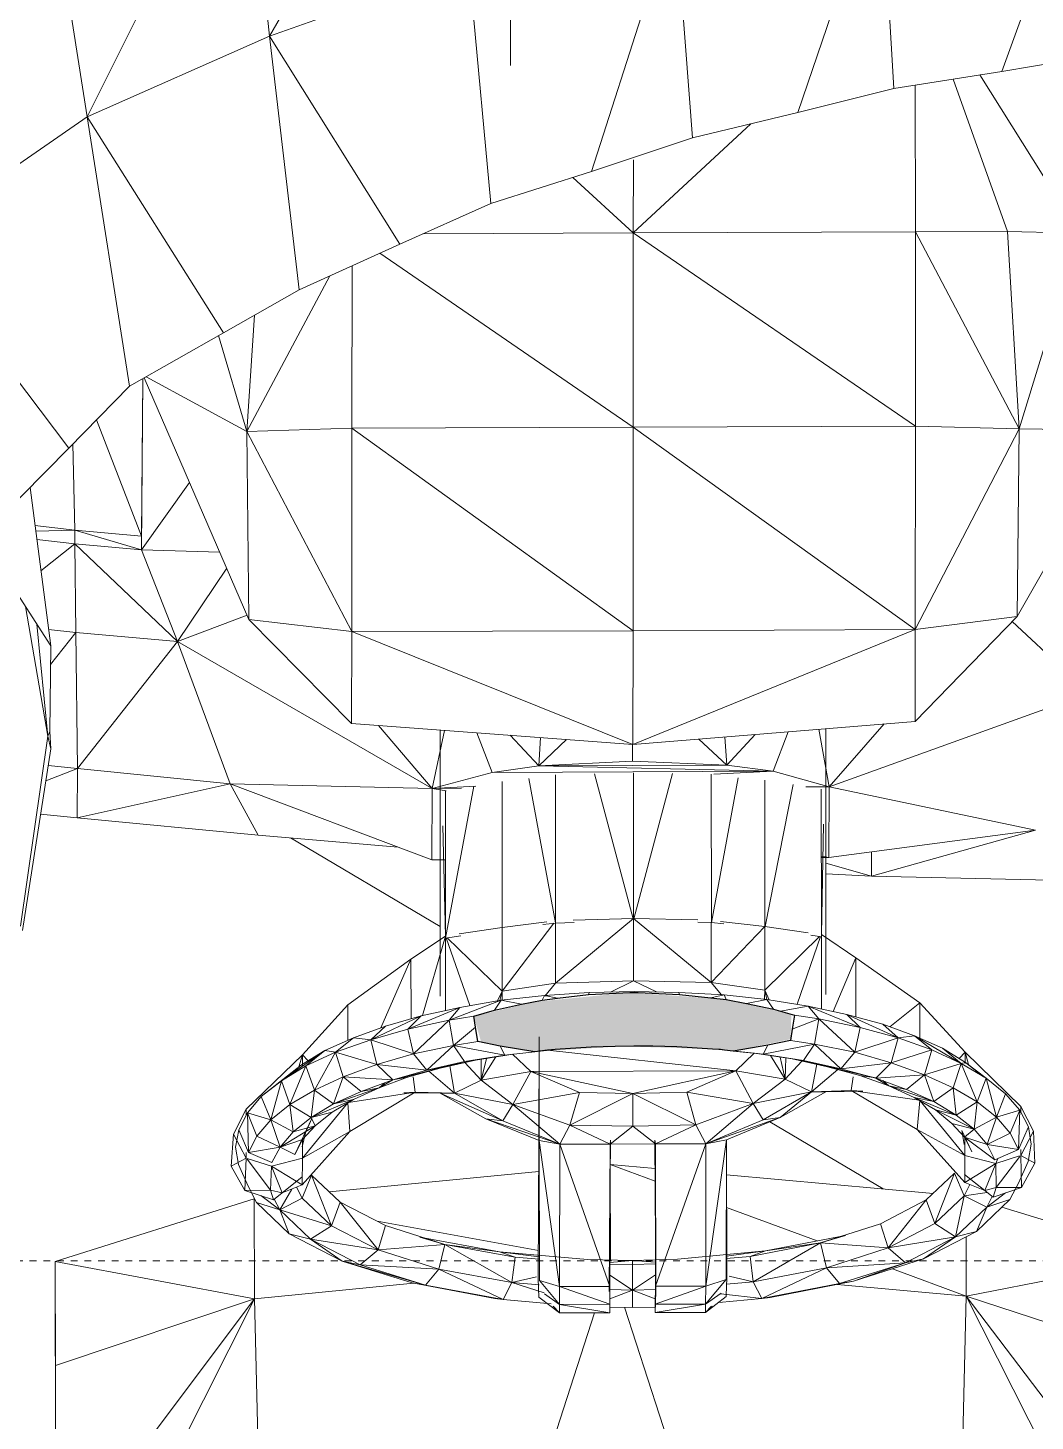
# Model space of a CAD drawing. Header units: inches. Extents: x -10205 to 13964, y -460 to 30702.
# Drawn here: x 101.49 to 119.88, y -350.73 to -325.3 of the extents above; entities that cross this region are included whole.
import ezdxf

# ---------------------------------------------------------------- set-up
doc = ezdxf.new("R2010")
doc.units = ezdxf.units.IN
doc.header["$MEASUREMENT"] = 0
doc.linetypes.add('Aligning Line 1_8_', pattern=[0.25, 0.125, -0.125])
for name, color, linetype, lineweight in [('0-1', 7, 'Continuous', 5), ('0-2', 8, 'Continuous', 9), ('A-GENM-7', 253, 'Continuous', 25), ('G-ANNO-SYMB', 111, 'Aligning Line 1_8_', 9), ('G-IMPT-2', 254, 'Continuous', 9), ('G-IMPT-3', 37, 'Continuous', 9), ('G-IMPT-5', 50, 'Continuous', 9), ('G-IMPT-6', 7, 'Continuous', 9)]:
    doc.layers.add(name, color=color, linetype=linetype, lineweight=lineweight)

# ---------------------------------------------------------------- blocks, each defined once
blk = doc.blocks.new('Land_Rover_Evoque_-_SUV_Car_Vehicle_Automobile_13067 - Land Rover EVOQUE_dwg-1230547-SITE PLAN - CAD FILE')
at = {"layer": 'G-IMPT-3'}
blk.add_hatch(color=256, dxfattribs=at).paths.add_polyline_path([(-0.44326, 0.82752), (-0.40259, 0.83003), (-0.35956, 0.82863), (-0.35016, 0.82802), (-0.32475, 0.83329), (-0.3244, 0.8449), (-0.3562, 0.8519), (-0.39923, 0.85491), (-0.44409, 0.85054), (-0.47157, 0.84384), (-0.46815, 0.83194), (-0.44514, 0.82782)], flags=0)
at = {"layer": 'A-GENM-7'}
for p, q in [((-0.43982, 0.85141), (-0.43277, 0.85228)), ((-0.43277, 0.85228), (-0.41842, 0.85395)), ((-0.41842, 0.85395), (-0.39923, 0.85491)), ((-0.39923, 0.85491), (-0.39732, 0.855)), ((-0.39732, 0.855), (-0.39541, 0.85492)), ((-0.39541, 0.85492), (-0.37621, 0.85408)), ((-0.37621, 0.85408), (-0.36167, 0.85254)), ((-0.36167, 0.85254), (-0.35467, 0.85173)), ((-0.47159, 0.84398), (-0.46195, 0.84675)), ((-0.46195, 0.84675), (-0.44939, 0.84946)), ((-0.44939, 0.84946), (-0.43982, 0.85141)), ((-0.35467, 0.85173), (-0.34524, 0.84983)), ((-0.34524, 0.84983), (-0.33271, 0.84723)), ((-0.33271, 0.84723), (-0.32943, 0.84629)), ((-0.32943, 0.84629), (-0.32298, 0.8445)), ((-0.47073, 0.8389), (-0.47159, 0.84398)), ((-0.32298, 0.8445), (-0.32396, 0.83789)), ((-0.46975, 0.83228), (-0.47073, 0.8389)), ((-0.32484, 0.83277), (-0.33534, 0.83051)), ((-0.32396, 0.83789), (-0.32484, 0.83277)), ((-0.45935, 0.8301), (-0.46975, 0.83228)), ((-0.44326, 0.82752), (-0.45935, 0.8301)), ((-0.43745, 0.82819), (-0.44326, 0.82752)), ((-0.43383, 0.82849), (-0.43745, 0.82819)), ((-0.4172, 0.82965), (-0.43383, 0.82849)), ((-0.40613, 0.82997), (-0.4172, 0.82965)), ((-0.39734, 0.83012), (-0.40613, 0.82997)), ((-0.38856, 0.83002), (-0.39734, 0.83012)), ((-0.37748, 0.82979), (-0.38856, 0.83002)), ((-0.3609, 0.82873), (-0.37748, 0.82979)), ((-0.35723, 0.82846), (-0.3609, 0.82873)), ((-0.35534, 0.82826), (-0.35723, 0.82846)), ((-0.35133, 0.82783), (-0.35534, 0.82826)), ((-0.33534, 0.83051), (-0.35133, 0.82783))]:
    blk.add_line(p, q, dxfattribs=at)
at = {"layer": 'G-IMPT-2'}
for p, q in [((-0.45455, 1.28446), (-0.45417, 1.78242)), ((-0.24937, 1.27813), (-0.22421, 1.20746)), ((-0.23706, 1.28007), (-0.19101, 1.20664)), ((-0.26703, 1.27534), (-0.26688, 1.20728)), ((-0.34321, 1.25738), (-0.39767, 1.2068)), ((-0.39761, 1.24071), (-0.39767, 1.2068)), ((-0.42564, 1.23249), (-0.39767, 1.2068)), ((-0.39767, 1.2068), (-0.26688, 1.20728)), ((-0.26688, 1.20728), (-0.26691, 1.11735)), ((-0.26688, 1.20728), (-0.22421, 1.20746)), ((-0.26688, 1.20728), (-0.21887, 1.11611)), ((-0.19101, 1.20664), (-0.22421, 1.20746)), ((-0.21887, 1.11611), (-0.22421, 1.20746)), ((-0.49503, 1.20645), (-0.39767, 1.2068)), ((-0.39767, 1.2068), (-0.3977, 1.11687)), ((-0.39767, 1.2068), (-0.26691, 1.11735)), ((-0.19101, 1.20664), (-0.21887, 1.11611)), ((-0.51508, 1.19746), (-0.3977, 1.11687)), ((-0.52805, 1.11639), (-0.52801, 1.19161)), ((-0.5767, 1.11477), (-0.53832, 1.18693)), ((-0.5767, 1.11477), (-0.57319, 1.16877)), ((-0.58986, 1.1593), (-0.5767, 1.11477)), ((-0.62557, 1.06632), (-0.62497, 1.13934)), ((-0.62555, 1.05997), (-0.62491, 1.13937)), ((-0.5758, 1.0278), (-0.62433, 1.1397)), ((-0.62343, 1.14022), (-0.5767, 1.11477)), ((-0.64647, 1.12021), (-0.62557, 1.06632)), ((-0.52805, 1.11639), (-0.3977, 1.11687)), ((-0.3977, 1.11687), (-0.39777, 1.02256)), ((-0.26691, 1.11735), (-0.3977, 1.11687)), ((-0.3977, 1.11687), (-0.26697, 1.02307)), ((-0.26691, 1.11735), (-0.26697, 1.02307)), ((-0.26691, 1.11735), (-0.21887, 1.11611)), ((-0.5767, 1.11477), (-0.52805, 1.11639)), ((-0.5758, 1.0278), (-0.5767, 1.11477)), ((-0.52809, 1.02211), (-0.5767, 1.11477)), ((-0.52809, 1.02211), (-0.52805, 1.11639)), ((-0.52805, 1.11639), (-0.39777, 1.02256)), ((-0.26697, 1.02307), (-0.21887, 1.11611)), ((-0.21981, 1.02912), (-0.21887, 1.11611)), ((-0.17061, 1.11535), (-0.21981, 1.02912)), ((-0.17061, 1.11535), (-0.21887, 1.11611)), ((-0.65737, 1.10907), (-0.65649, 1.06913)), ((-0.62555, 1.05997), (-0.60332, 1.09125)), ((-0.67726, 1.08891), (-0.66765, 1.01547)), ((-0.67495, 1.07126), (-0.65649, 1.06913)), ((-0.67495, 1.07126), (-0.65649, 1.06913)), ((-0.67461, 1.06868), (-0.65649, 1.06913)), ((-0.65649, 1.06913), (-0.62557, 1.06632)), ((-0.65649, 1.06913), (-0.65647, 1.06278)), ((-0.65649, 1.06913), (-0.62555, 1.05997)), ((-0.65649, 1.06913), (-0.62557, 1.06632)), ((-0.62555, 1.05997), (-0.62557, 1.06632)), ((-0.62555, 1.05997), (-0.62557, 1.06632)), ((-0.67411, 1.06482), (-0.65647, 1.06278)), ((-0.67221, 1.0503), (-0.65647, 1.06278)), ((-0.65647, 1.06278), (-0.62555, 1.05997)), ((-0.65647, 1.06278), (-0.60891, 1.01752)), ((-0.65647, 1.06278), (-0.65603, 1.02174)), ((-0.62555, 1.05997), (-0.60891, 1.01752)), ((-0.60891, 1.01752), (-0.62555, 1.05997)), ((-0.58927, 1.05886), (-0.62555, 1.05997)), ((-0.66765, 1.01547), (-0.68875, 1.04846)), ((-0.60891, 1.01752), (-0.58608, 1.05151)), ((-0.66894, 0.97365), (-0.67931, 1.03369)), ((-0.57666, 1.0298), (-0.60891, 1.01752)), ((-0.52819, 0.97958), (-0.5758, 1.0278)), ((-0.5758, 1.0278), (-0.52809, 1.02211)), ((-0.21981, 1.02912), (-0.26705, 0.98055)), ((-0.21981, 1.02912), (-0.26697, 1.02307)), ((-0.18643, 0.99365), (-0.22203, 1.02683)), ((-0.67414, 1.02562), (-0.66894, 0.97365)), ((-0.66866, 1.02317), (-0.65603, 1.02174)), ((-0.66776, 1.00682), (-0.65603, 1.02174)), ((-0.65521, 0.95874), (-0.65603, 1.02174)), ((-0.60891, 1.01752), (-0.65603, 1.02174)), ((-0.52819, 0.97958), (-0.52809, 1.02211)), ((-0.52809, 1.02211), (-0.39777, 1.02256)), ((-0.39786, 0.96981), (-0.52809, 1.02211)), ((-0.39786, 0.96981), (-0.26697, 1.02307)), ((-0.39786, 0.96981), (-0.39777, 1.02256)), ((-0.26697, 1.02307), (-0.39777, 1.02256)), ((-0.26705, 0.98055), (-0.26697, 1.02307)), ((-0.66813, 0.97588), (-0.66765, 1.01547)), ((-0.65521, 0.95874), (-0.60891, 1.01752)), ((-0.58454, 0.95168), (-0.60891, 1.01752)), ((-0.58454, 0.95168), (-0.60891, 1.01752)), ((-0.49087, 0.94951), (-0.60891, 1.01752)), ((-0.3068, 0.95021), (-0.18643, 0.99365)), ((-0.66894, 0.97365), (-0.66813, 0.97588)), ((-0.66813, 0.97588), (-0.66761, 0.96781)), ((-0.39786, 0.96981), (-0.52819, 0.97958)), ((-0.49087, 0.94951), (-0.51575, 0.97865)), ((-0.4852, 0.97636), (-0.49087, 0.94951)), ((-0.48713, 0.9765), (-0.4871, 0.8533)), ((-0.47014, 0.97523), (-0.46309, 0.95692)), ((-0.26705, 0.98055), (-0.39786, 0.96981)), ((-0.32585, 0.97572), (-0.33279, 0.95742)), ((-0.3068, 0.95021), (-0.31164, 0.97689)), ((-0.30845, 0.85396), (-0.30845, 0.97715)), ((-0.3068, 0.95021), (-0.28131, 0.97938)), ((-0.66894, 0.97365), (-0.68174, 0.88563)), ((-0.66894, 0.97365), (-0.66761, 0.96781)), ((-0.44149, 0.95995), (-0.45479, 0.97408)), ((-0.44149, 0.95995), (-0.4407, 0.97302)), ((-0.42866, 0.97212), (-0.44149, 0.95995)), ((-0.39803, 0.96982), (-0.39803, 0.96204)), ((-0.35437, 0.96027), (-0.36724, 0.97232)), ((-0.35437, 0.96027), (-0.35522, 0.97331)), ((-0.34117, 0.97446), (-0.35437, 0.96027)), ((-0.66761, 0.96781), (-0.68078, 0.88372)), ((-0.39803, 0.96204), (-0.44149, 0.95995)), ((-0.35437, 0.96027), (-0.39803, 0.96204)), ((-0.66993, 0.95303), (-0.65521, 0.95874)), ((-0.66881, 0.96013), (-0.65521, 0.95874)), ((-0.65539, 0.93583), (-0.65521, 0.95874)), ((-0.58454, 0.95168), (-0.65521, 0.95874)), ((-0.46309, 0.95692), (-0.49087, 0.94951)), ((-0.44149, 0.95995), (-0.46309, 0.95692)), ((-0.33279, 0.95742), (-0.46309, 0.95692)), ((-0.35437, 0.96027), (-0.44149, 0.95995)), ((-0.33279, 0.95742), (-0.44149, 0.95995)), ((-0.43365, 0.95579), (-0.43365, 0.88713)), ((-0.39778, 0.88905), (-0.41565, 0.95627)), ((-0.39757, 0.88923), (-0.39758, 0.95676)), ((-0.3795, 0.95641), (-0.39736, 0.88906)), ((-0.36148, 0.88742), (-0.3615, 0.95606)), ((-0.33279, 0.95742), (-0.36039, 0.95604)), ((-0.33279, 0.95742), (-0.35437, 0.96027)), ((-0.3068, 0.95021), (-0.33279, 0.95742)), ((-0.58454, 0.95168), (-0.65539, 0.93583)), ((-0.58454, 0.95168), (-0.57147, 0.92785)), ((-0.58454, 0.95168), (-0.49103, 0.91635)), ((-0.49087, 0.94951), (-0.58454, 0.95168)), ((-0.49087, 0.94951), (-0.49103, 0.91635)), ((-0.4707, 0.95052), (-0.49087, 0.94951)), ((-0.47735, 0.94956), (-0.49087, 0.94951)), ((-0.4844, 0.94838), (-0.49087, 0.94951)), ((-0.47156, 0.95055), (-0.48473, 0.88015)), ((-0.45846, 0.95275), (-0.45846, 0.88509)), ((-0.43365, 0.88716), (-0.44609, 0.95401)), ((-0.34908, 0.95438), (-0.36148, 0.88742)), ((-0.33672, 0.88555), (-0.33673, 0.95332)), ((-0.33653, 0.88553), (-0.32358, 0.95126)), ((-0.3068, 0.95021), (-0.3177, 0.95017)), ((-0.31049, 0.88077), (-0.3105, 0.94917)), ((-0.30695, 0.9175), (-0.3068, 0.95021)), ((-0.3068, 0.95021), (-0.21126, 0.93009)), ((-0.48473, 0.88015), (-0.48474, 0.94836)), ((-0.65539, 0.93583), (-0.67235, 0.93755)), ((-0.57147, 0.92785), (-0.65539, 0.93583)), ((-0.48475, 0.8811), (-0.48587, 0.9321)), ((-0.31047, 0.88175), (-0.30952, 0.93288)), ((-0.30695, 0.9175), (-0.21126, 0.93009)), ((-0.28727, 0.90884), (-0.21126, 0.93009)), ((-0.50662, 0.92224), (-0.57147, 0.92785)), ((-0.48711, 0.88546), (-0.55653, 0.92656)), ((-0.30695, 0.9175), (-0.31049, 0.91811)), ((-0.30695, 0.9175), (-0.31049, 0.91747)), ((-0.28727, 0.90884), (-0.28718, 0.9201)), ((-0.48473, 0.91639), (-0.49103, 0.91635)), ((-0.30845, 0.91491), (-0.28727, 0.90884)), ((-0.30845, 0.90984), (-0.28727, 0.90884)), ((-0.28727, 0.90884), (-0.19133, 0.90675)), ((-0.45845, 0.88509), (-0.43767, 0.88763)), ((-0.45845, 0.88509), (-0.45844, 0.85553)), ((-0.43448, 0.88703), (-0.45844, 0.85553)), ((-0.43365, 0.88713), (-0.43951, 0.88642)), ((-0.42503, 0.8874), (-0.43365, 0.88713)), ((-0.43365, 0.88713), (-0.43364, 0.85927)), ((-0.43364, 0.85927), (-0.39756, 0.88923)), ((-0.42546, 0.88837), (-0.39756, 0.88923)), ((-0.39756, 0.88923), (-0.36779, 0.88853)), ((-0.39756, 0.88923), (-0.39756, 0.86041)), ((-0.39756, 0.88923), (-0.3615, 0.85957)), ((-0.3615, 0.88742), (-0.36779, 0.88756)), ((-0.3615, 0.85957), (-0.3615, 0.88742)), ((-0.3615, 0.85957), (-0.33672, 0.88555)), ((-0.35567, 0.88675), (-0.36148, 0.88742)), ((-0.35716, 0.88789), (-0.33672, 0.88555)), ((-0.33672, 0.88555), (-0.33673, 0.85596)), ((-0.47754, 0.88124), (-0.48473, 0.88015)), ((-0.31049, 0.88077), (-0.31539, 0.88149)), ((-0.45844, 0.85553), (-0.43364, 0.85927)), ((-0.43364, 0.85927), (-0.43872, 0.85327)), ((-0.43364, 0.85927), (-0.39756, 0.86041)), ((-0.39756, 0.86041), (-0.40821, 0.85513)), ((-0.39756, 0.86041), (-0.3615, 0.85957)), ((-0.39756, 0.86041), (-0.38696, 0.8552)), ((-0.3615, 0.85957), (-0.33673, 0.85596)), ((-0.3615, 0.85957), (-0.35676, 0.85393)), ((-0.4388, 0.85357), (-0.45895, 0.85131)), ((-0.45844, 0.85553), (-0.45838, 0.85119)), ((-0.4388, 0.85357), (-0.43982, 0.85141)), ((-0.43277, 0.85228), (-0.43982, 0.85141)), ((-0.41818, 0.85486), (-0.4388, 0.85357)), ((-0.43277, 0.85228), (-0.4388, 0.85357)), ((-0.41842, 0.85395), (-0.43277, 0.85228)), ((-0.39923, 0.85491), (-0.41842, 0.85395)), ((-0.41842, 0.85395), (-0.41818, 0.85486)), ((-0.39732, 0.85542), (-0.41818, 0.85486)), ((-0.39732, 0.85542), (-0.39923, 0.85491)), ((-0.39923, 0.85491), (-0.39732, 0.855)), ((-0.39732, 0.85542), (-0.37647, 0.85499)), ((-0.39732, 0.85542), (-0.39732, 0.855)), ((-0.39732, 0.85542), (-0.39541, 0.85492)), ((-0.39732, 0.855), (-0.39541, 0.85492)), ((-0.37621, 0.85408), (-0.39541, 0.85492)), ((-0.37647, 0.85499), (-0.35561, 0.85387)), ((-0.37647, 0.85499), (-0.37621, 0.85408)), ((-0.37621, 0.85408), (-0.36167, 0.85254)), ((-0.36167, 0.85254), (-0.35561, 0.85387)), ((-0.36167, 0.85254), (-0.35467, 0.85173)), ((-0.35561, 0.85387), (-0.33575, 0.85175)), ((-0.35467, 0.85173), (-0.35561, 0.85387)), ((-0.33673, 0.85596), (-0.33683, 0.85186)), ((-0.50216, 0.83793), (-0.47809, 0.84805)), ((-0.49603, 0.84408), (-0.47809, 0.84805)), ((-0.45895, 0.85131), (-0.483, 0.84215)), ((-0.483, 0.84215), (-0.47809, 0.84805)), ((-0.45895, 0.85131), (-0.47809, 0.84805)), ((-0.46195, 0.84675), (-0.47159, 0.84398)), ((-0.45895, 0.85131), (-0.46195, 0.84675)), ((-0.44939, 0.84946), (-0.46195, 0.84675)), ((-0.44939, 0.84946), (-0.45895, 0.85131)), ((-0.43982, 0.85141), (-0.44939, 0.84946)), ((-0.34524, 0.84983), (-0.35467, 0.85173)), ((-0.34524, 0.84983), (-0.33575, 0.85175)), ((-0.34524, 0.84983), (-0.33271, 0.84723)), ((-0.33575, 0.85175), (-0.31662, 0.84864)), ((-0.33271, 0.84723), (-0.33575, 0.85175)), ((-0.32943, 0.84629), (-0.33271, 0.84723)), ((-0.32943, 0.84629), (-0.31662, 0.84864)), ((-0.32943, 0.84629), (-0.32298, 0.8445)), ((-0.31662, 0.84864), (-0.29873, 0.84481)), ((-0.31662, 0.84864), (-0.31169, 0.84275)), ((-0.31662, 0.84864), (-0.29257, 0.83869)), ((-0.52729, 0.83397), (-0.51251, 0.83939)), ((-0.51937, 0.833), (-0.49603, 0.84408)), ((-0.51937, 0.833), (-0.51251, 0.83939)), ((-0.51251, 0.83939), (-0.49603, 0.84408)), ((-0.50216, 0.83793), (-0.49603, 0.84408)), ((-0.483, 0.84215), (-0.50216, 0.83793)), ((-0.483, 0.84215), (-0.49946, 0.82647)), ((-0.483, 0.84215), (-0.47159, 0.84398)), ((-0.483, 0.84215), (-0.48104, 0.83043)), ((-0.47159, 0.84398), (-0.47073, 0.8389)), ((-0.32298, 0.8445), (-0.32396, 0.83789)), ((-0.31169, 0.84275), (-0.32396, 0.83789)), ((-0.32298, 0.8445), (-0.31169, 0.84275)), ((-0.31169, 0.84275), (-0.31365, 0.83104)), ((-0.31169, 0.84275), (-0.29257, 0.83869)), ((-0.31169, 0.84275), (-0.29503, 0.82722)), ((-0.29873, 0.84481), (-0.28205, 0.84026)), ((-0.29873, 0.84481), (-0.29257, 0.83869)), ((-0.29873, 0.84481), (-0.27491, 0.8339)), ((-0.28205, 0.84026), (-0.26736, 0.83493)), ((-0.28205, 0.84026), (-0.27491, 0.8339)), ((-0.54056, 0.82806), (-0.52729, 0.83397)), ((-0.5356, 0.82732), (-0.52729, 0.83397)), ((-0.51937, 0.833), (-0.5356, 0.82732)), ((-0.51937, 0.833), (-0.52729, 0.83397)), ((-0.50216, 0.83793), (-0.51937, 0.833)), ((-0.49946, 0.82647), (-0.51937, 0.833)), ((-0.51937, 0.833), (-0.51644, 0.82153)), ((-0.49946, 0.82647), (-0.50216, 0.83793)), ((-0.47073, 0.8389), (-0.48104, 0.83043)), ((-0.47073, 0.8389), (-0.46975, 0.83228)), ((-0.32484, 0.83277), (-0.33534, 0.83051)), ((-0.32484, 0.83277), (-0.32396, 0.83789)), ((-0.31365, 0.83104), (-0.32484, 0.83277)), ((-0.29257, 0.83869), (-0.29503, 0.82722)), ((-0.27491, 0.8339), (-0.29503, 0.82722)), ((-0.29257, 0.83869), (-0.27491, 0.8339)), ((-0.27491, 0.8339), (-0.27811, 0.82237)), ((-0.26736, 0.83493), (-0.27491, 0.8339)), ((-0.27491, 0.8339), (-0.25924, 0.82835)), ((-0.26736, 0.83493), (-0.2544, 0.82911)), ((-0.26736, 0.83493), (-0.25924, 0.82835)), ((-0.26736, 0.83493), (-0.24566, 0.82208)), ((-0.56072, 0.81406), (-0.54056, 0.82806)), ((-0.55139, 0.82143), (-0.54056, 0.82806)), ((-0.54938, 0.82093), (-0.54056, 0.82806)), ((-0.5356, 0.82732), (-0.54938, 0.82093)), ((-0.5356, 0.82732), (-0.54546, 0.8097)), ((-0.5356, 0.82732), (-0.54056, 0.82806)), ((-0.51644, 0.82153), (-0.5356, 0.82732)), ((-0.5356, 0.82732), (-0.53216, 0.81587)), ((-0.49946, 0.82647), (-0.51644, 0.82153)), ((-0.48104, 0.83043), (-0.49946, 0.82647)), ((-0.49946, 0.82647), (-0.49335, 0.8189)), ((-0.48104, 0.83043), (-0.49335, 0.8189)), ((-0.48104, 0.83043), (-0.46975, 0.83228)), ((-0.48104, 0.83043), (-0.45722, 0.82588)), ((-0.48104, 0.83043), (-0.4759, 0.8229)), ((-0.47076, 0.82363), (-0.45332, 0.82639)), ((-0.46975, 0.83228), (-0.45935, 0.8301)), ((-0.44326, 0.82752), (-0.45935, 0.8301)), ((-0.45722, 0.82588), (-0.45935, 0.8301)), ((-0.43517, 0.82841), (-0.45722, 0.82588)), ((-0.45722, 0.82588), (-0.44326, 0.82752)), ((-0.45332, 0.82639), (-0.45722, 0.82588)), ((-0.4537, 0.82629), (-0.44514, 0.81826)), ((-0.44326, 0.82752), (-0.43745, 0.82819)), ((-0.43745, 0.82819), (-0.43383, 0.82849)), ((-0.43517, 0.82841), (-0.43745, 0.82819)), ((-0.43745, 0.82815), (-0.35016, 0.81863)), ((-0.4172, 0.82965), (-0.43383, 0.82849)), ((-0.40613, 0.82997), (-0.4172, 0.82965)), ((-0.40613, 0.82997), (-0.39734, 0.83012)), ((-0.39734, 0.83012), (-0.38856, 0.83002)), ((-0.38856, 0.83002), (-0.37748, 0.82979)), ((-0.3609, 0.82873), (-0.37748, 0.82979)), ((-0.3609, 0.82873), (-0.35723, 0.82846)), ((-0.34141, 0.82679), (-0.35956, 0.8287)), ((-0.35956, 0.8287), (-0.35723, 0.82846)), ((-0.35723, 0.82846), (-0.35534, 0.82826)), ((-0.35133, 0.82783), (-0.35534, 0.82826)), ((-0.34141, 0.82679), (-0.35534, 0.82826)), ((-0.33534, 0.83051), (-0.35133, 0.82783)), ((-0.33746, 0.82633), (-0.35133, 0.82783)), ((-0.34161, 0.82678), (-0.35016, 0.81863)), ((-0.33746, 0.82633), (-0.34141, 0.82679)), ((-0.32399, 0.82418), (-0.34141, 0.82679)), ((-0.31365, 0.83104), (-0.33746, 0.82633)), ((-0.33746, 0.82633), (-0.33534, 0.83051)), ((-0.33746, 0.82633), (-0.32399, 0.82418)), ((-0.33746, 0.82633), (-0.31883, 0.82346)), ((-0.31365, 0.83104), (-0.31883, 0.82346)), ((-0.31365, 0.83104), (-0.30143, 0.81964)), ((-0.31365, 0.83104), (-0.29503, 0.82722)), ((-0.30143, 0.81964), (-0.29503, 0.82722)), ((-0.27811, 0.82237), (-0.29503, 0.82722)), ((-0.25924, 0.82835), (-0.27811, 0.82237)), ((-0.2627, 0.81684), (-0.25924, 0.82835)), ((-0.25924, 0.82835), (-0.24566, 0.82208)), ((-0.2544, 0.82911), (-0.24364, 0.82257)), ((-0.2544, 0.82911), (-0.24566, 0.82208)), ((-0.57007, 0.80672), (-0.55139, 0.82143)), ((-0.56072, 0.81406), (-0.55139, 0.82143)), ((-0.54938, 0.82093), (-0.56072, 0.81406)), ((-0.55813, 0.81593), (-0.55139, 0.82143)), ((-0.54938, 0.82093), (-0.55679, 0.8031)), ((-0.54546, 0.8097), (-0.54938, 0.82093)), ((-0.51644, 0.82153), (-0.53216, 0.81587)), ((-0.51644, 0.82153), (-0.49335, 0.8189)), ((-0.51644, 0.82153), (-0.50909, 0.81446)), ((-0.48723, 0.81994), (-0.50909, 0.81446)), ((-0.50223, 0.81572), (-0.48723, 0.81994)), ((-0.47076, 0.82363), (-0.49335, 0.8189)), ((-0.4759, 0.8229), (-0.49335, 0.8189)), ((-0.48723, 0.81994), (-0.49335, 0.8189)), ((-0.48723, 0.81994), (-0.47076, 0.82363)), ((-0.45722, 0.82588), (-0.4759, 0.8229)), ((-0.47076, 0.82363), (-0.4759, 0.8229)), ((-0.47076, 0.82363), (-0.45722, 0.82588)), ((-0.32399, 0.82418), (-0.30758, 0.82057)), ((-0.32399, 0.82418), (-0.31883, 0.82346)), ((-0.32399, 0.82418), (-0.30143, 0.81964)), ((-0.31883, 0.82346), (-0.30143, 0.81964)), ((-0.30758, 0.82057), (-0.29264, 0.81651)), ((-0.28543, 0.81534), (-0.30758, 0.82057)), ((-0.30143, 0.81964), (-0.30758, 0.82057)), ((-0.30143, 0.81964), (-0.27811, 0.82237)), ((-0.28525, 0.8153), (-0.27811, 0.82237)), ((-0.2627, 0.81684), (-0.27811, 0.82237)), ((-0.2627, 0.81684), (-0.24566, 0.82208)), ((-0.24946, 0.81081), (-0.24566, 0.82208)), ((-0.24364, 0.82257), (-0.24566, 0.82208)), ((-0.23822, 0.80425), (-0.24566, 0.82208)), ((-0.24566, 0.82208), (-0.23416, 0.81528)), ((-0.24364, 0.82257), (-0.23416, 0.81528)), ((-0.24364, 0.82257), (-0.23528, 0.81594)), ((-0.56072, 0.81406), (-0.57007, 0.80672)), ((-0.56072, 0.81406), (-0.56566, 0.79597)), ((-0.55679, 0.8031), (-0.56072, 0.81406)), ((-0.53216, 0.81587), (-0.54546, 0.8097)), ((-0.53216, 0.81587), (-0.53663, 0.80339)), ((-0.53216, 0.81587), (-0.50909, 0.81446)), ((-0.53216, 0.81587), (-0.52383, 0.80905)), ((-0.50909, 0.81446), (-0.52383, 0.80905)), ((-0.51551, 0.81081), (-0.50223, 0.81572)), ((-0.51551, 0.81081), (-0.50909, 0.81446)), ((-0.49335, 0.8189), (-0.50909, 0.81446)), ((-0.50223, 0.81572), (-0.50909, 0.81446)), ((-0.50216, 0.81593), (-0.50223, 0.81572)), ((-0.35016, 0.81863), (-0.44514, 0.81826)), ((-0.44514, 0.81826), (-0.42259, 0.8086)), ((-0.39781, 0.8082), (-0.44514, 0.81826)), ((-0.39781, 0.8082), (-0.35016, 0.81863)), ((-0.37277, 0.80876), (-0.35016, 0.81863)), ((-0.28525, 0.8153), (-0.30143, 0.81964)), ((-0.29264, 0.81651), (-0.27917, 0.81167)), ((-0.28543, 0.81533), (-0.29264, 0.81651)), ((-0.2627, 0.81684), (-0.28525, 0.8153)), ((-0.27104, 0.80999), (-0.28525, 0.8153)), ((-0.28525, 0.8153), (-0.27917, 0.81167)), ((-0.27917, 0.81167), (-0.28206, 0.81411)), ((-0.2627, 0.81684), (-0.27104, 0.80999)), ((-0.24946, 0.81081), (-0.2627, 0.81684)), ((-0.2583, 0.80443), (-0.2627, 0.81684)), ((-0.23822, 0.80425), (-0.23416, 0.81528)), ((-0.23416, 0.81528), (-0.22512, 0.80799)), ((-0.22932, 0.79721), (-0.23416, 0.81528)), ((-0.54546, 0.8097), (-0.55679, 0.8031)), ((-0.54546, 0.8097), (-0.54697, 0.79702)), ((-0.54546, 0.8097), (-0.53663, 0.80339)), ((-0.51551, 0.81081), (-0.53663, 0.80339)), ((-0.52383, 0.80905), (-0.53663, 0.80339)), ((-0.52733, 0.80538), (-0.51551, 0.81081)), ((-0.51551, 0.81081), (-0.52383, 0.80905)), ((-0.51551, 0.81081), (-0.51284, 0.81308)), ((-0.39781, 0.8082), (-0.42259, 0.8086)), ((-0.37277, 0.80876), (-0.39781, 0.8082)), ((-0.27917, 0.81167), (-0.26741, 0.80636)), ((-0.2583, 0.80443), (-0.27917, 0.81167)), ((-0.27104, 0.80999), (-0.27917, 0.81167)), ((-0.2583, 0.80443), (-0.27104, 0.80999)), ((-0.24946, 0.81081), (-0.2583, 0.80443)), ((-0.23822, 0.80425), (-0.24946, 0.81081)), ((-0.24793, 0.79812), (-0.24946, 0.81081)), ((-0.22932, 0.79721), (-0.22512, 0.80799)), ((-0.22512, 0.80799), (-0.21855, 0.80045)), ((-0.57007, 0.80672), (-0.57649, 0.79914)), ((-0.56566, 0.79597), (-0.57007, 0.80672)), ((-0.55679, 0.8031), (-0.56566, 0.79597)), ((-0.55679, 0.8031), (-0.54697, 0.79702)), ((-0.55679, 0.8031), (-0.55534, 0.79042)), ((-0.52733, 0.80538), (-0.54697, 0.79702)), ((-0.53663, 0.80339), (-0.54697, 0.79702)), ((-0.53718, 0.7995), (-0.52733, 0.80538)), ((-0.52733, 0.80538), (-0.53663, 0.80339)), ((-0.26741, 0.80636), (-0.25763, 0.80053)), ((-0.24793, 0.79812), (-0.26741, 0.80636)), ((-0.2583, 0.80443), (-0.26741, 0.80636)), ((-0.24793, 0.79812), (-0.2583, 0.80443)), ((-0.24995, 0.79421), (-0.25763, 0.80053)), ((-0.23962, 0.79158), (-0.25763, 0.80053)), ((-0.24793, 0.79812), (-0.25763, 0.80053)), ((-0.23822, 0.80425), (-0.24793, 0.79812)), ((-0.23962, 0.79158), (-0.23822, 0.80425)), ((-0.22932, 0.79721), (-0.23822, 0.80425)), ((-0.22932, 0.79721), (-0.21855, 0.80045)), ((-0.22296, 0.78969), (-0.21855, 0.80045)), ((-0.21908, 0.78213), (-0.21855, 0.80045)), ((-0.21855, 0.80045), (-0.21455, 0.79267)), ((-0.57649, 0.79914), (-0.58047, 0.79133)), ((-0.56566, 0.79597), (-0.57649, 0.79914)), ((-0.57649, 0.79914), (-0.57209, 0.78841)), ((-0.57649, 0.79914), (-0.57605, 0.78084)), ((-0.56566, 0.79597), (-0.57209, 0.78841)), ((-0.56566, 0.79597), (-0.55534, 0.79042)), ((-0.56566, 0.79597), (-0.56129, 0.78331)), ((-0.54697, 0.79702), (-0.55534, 0.79042)), ((-0.55447, 0.77995), (-0.54657, 0.79656)), ((-0.54956, 0.78997), (-0.54657, 0.79656)), ((-0.53718, 0.7995), (-0.54697, 0.79702)), ((-0.54506, 0.79313), (-0.54697, 0.79702)), ((-0.54506, 0.79313), (-0.53718, 0.7995)), ((-0.28187, 0.76396), (-0.33431, 0.795)), ((-0.24421, 0.78789), (-0.24995, 0.79421)), ((-0.23962, 0.79158), (-0.24995, 0.79421)), ((-0.23962, 0.79158), (-0.24793, 0.79812)), ((-0.23962, 0.79158), (-0.22932, 0.79721)), ((-0.23365, 0.7845), (-0.22932, 0.79721)), ((-0.22296, 0.78969), (-0.22932, 0.79721)), ((-0.58047, 0.79133), (-0.58197, 0.78327)), ((-0.57605, 0.78084), (-0.58047, 0.79133)), ((-0.57209, 0.78841), (-0.57605, 0.78084)), ((-0.57209, 0.78841), (-0.56129, 0.78331)), ((-0.54506, 0.79313), (-0.56129, 0.78331)), ((-0.55534, 0.79042), (-0.56129, 0.78331)), ((-0.54506, 0.79313), (-0.55534, 0.79042)), ((-0.55107, 0.7834), (-0.54956, 0.78997)), ((-0.551, 0.78677), (-0.54506, 0.79313)), ((-0.24535, 0.79107), (-0.24082, 0.78108)), ((-0.24535, 0.79107), (-0.24428, 0.78452)), ((-0.23962, 0.79158), (-0.24421, 0.78789)), ((-0.24421, 0.78789), (-0.24082, 0.78108)), ((-0.24421, 0.78789), (-0.23365, 0.7845)), ((-0.24421, 0.78789), (-0.23001, 0.77748)), ((-0.23962, 0.79158), (-0.23365, 0.7845)), ((-0.23365, 0.7845), (-0.22296, 0.78969)), ((-0.21908, 0.78213), (-0.22296, 0.78969)), ((-0.21908, 0.78213), (-0.21455, 0.79267)), ((-0.21455, 0.79267), (-0.21324, 0.78463)), ((-0.58197, 0.78327), (-0.58056, 0.77522)), ((-0.57605, 0.78084), (-0.56129, 0.78331)), ((-0.56129, 0.78331), (-0.56525, 0.77623)), ((-0.551, 0.78677), (-0.56129, 0.78331)), ((-0.55447, 0.77995), (-0.56129, 0.78331)), ((-0.55447, 0.77995), (-0.551, 0.78677)), ((-0.23365, 0.7845), (-0.23001, 0.77748)), ((-0.23365, 0.7845), (-0.21908, 0.78213)), ((-0.23001, 0.77748), (-0.21908, 0.78213)), ((-0.21324, 0.78463), (-0.21464, 0.77657)), ((-0.57614, 0.76522), (-0.58056, 0.77522)), ((-0.57605, 0.78084), (-0.56525, 0.77623)), ((-0.40836, 0.77528), (-0.38757, 0.77342)), ((-0.38754, 0.76758), (-0.40836, 0.77528)), ((-0.21464, 0.77657), (-0.21917, 0.76654)), ((-0.54674, 0.77024), (-0.55114, 0.75971)), ((-0.53354, 0.75784), (-0.54674, 0.77024)), ((-0.53747, 0.74683), (-0.54674, 0.77024)), ((-0.53867, 0.76265), (-0.44146, 0.77207)), ((-0.40822, 0.731), (-0.40836, 0.77447)), ((-0.35446, 0.77046), (-0.25866, 0.76188)), ((-0.24878, 0.7713), (-0.26185, 0.75884)), ((-0.25794, 0.74786), (-0.24878, 0.7713)), ((-0.24437, 0.76081), (-0.24878, 0.7713)), ((-0.57614, 0.76522), (-0.57226, 0.75768)), ((-0.55592, 0.76388), (-0.56146, 0.75428)), ((-0.55114, 0.75971), (-0.55374, 0.76475)), ((-0.24437, 0.76081), (-0.24163, 0.76602)), ((-0.24437, 0.76081), (-0.2336, 0.76232)), ((-0.23382, 0.75551), (-0.22513, 0.76206)), ((-0.22316, 0.75897), (-0.21917, 0.76654)), ((-0.66561, 0.73037), (-0.5733, 0.7593)), ((-0.57315, 0.71304), (-0.5733, 0.7593)), ((-0.57226, 0.75768), (-0.55712, 0.74312)), ((-0.56146, 0.75428), (-0.57226, 0.75768)), ((-0.57031, 0.76087), (-0.56146, 0.75428)), ((-0.56406, 0.75915), (-0.56146, 0.75428)), ((-0.55114, 0.75971), (-0.56146, 0.75428)), ((-0.53747, 0.74683), (-0.55114, 0.75971)), ((-0.53354, 0.75784), (-0.53747, 0.74683)), ((-0.51251, 0.74696), (-0.53354, 0.75784)), ((-0.51595, 0.73569), (-0.53354, 0.75784)), ((-0.31249, 0.73983), (-0.35443, 0.75534)), ((-0.26185, 0.75884), (-0.28304, 0.74778)), ((-0.27959, 0.73658), (-0.26185, 0.75884)), ((-0.25794, 0.74786), (-0.26185, 0.75884)), ((-0.24437, 0.76081), (-0.25794, 0.74786)), ((-0.24825, 0.7418), (-0.24437, 0.76081)), ((-0.24825, 0.7418), (-0.23382, 0.75551)), ((-0.23382, 0.75551), (-0.24437, 0.76081)), ((-0.23858, 0.74428), (-0.22316, 0.75897)), ((-0.23858, 0.74428), (-0.23382, 0.75551)), ((-0.23382, 0.75551), (-0.23128, 0.76049)), ((-0.23382, 0.75551), (-0.22316, 0.75897)), ((-0.22686, 0.75544), (-0.1512, 0.73226)), ((-0.53747, 0.74683), (-0.56146, 0.75428)), ((-0.56146, 0.75428), (-0.54731, 0.74068)), ((-0.56146, 0.75428), (-0.55712, 0.74312)), ((-0.44166, 0.73537), (-0.51636, 0.74895)), ((-0.53266, 0.73053), (-0.55712, 0.74312)), ((-0.54731, 0.74068), (-0.55712, 0.74312)), ((-0.53747, 0.74683), (-0.54731, 0.74068)), ((-0.51595, 0.73569), (-0.53747, 0.74683)), ((-0.51595, 0.73569), (-0.51251, 0.74696)), ((-0.48506, 0.73826), (-0.51251, 0.74696)), ((-0.29933, 0.74238), (-0.33643, 0.73518)), ((-0.31082, 0.7389), (-0.28304, 0.74778)), ((-0.31082, 0.7389), (-0.29933, 0.74238)), ((-0.27959, 0.73658), (-0.28304, 0.74778)), ((-0.25794, 0.74786), (-0.27959, 0.73658)), ((-0.2632, 0.7315), (-0.23858, 0.74428)), ((-0.24825, 0.7418), (-0.25794, 0.74786)), ((-0.24825, 0.7418), (-0.23858, 0.74428)), ((-0.52431, 0.72884), (-0.54731, 0.74068)), ((-0.51595, 0.73569), (-0.54731, 0.74068)), ((-0.53266, 0.73053), (-0.54731, 0.74068)), ((-0.51595, 0.73569), (-0.48506, 0.73826)), ((-0.48506, 0.73826), (-0.49665, 0.74166)), ((-0.45964, 0.73472), (-0.49665, 0.74166)), ((-0.48777, 0.72678), (-0.48506, 0.73826)), ((-0.45393, 0.72055), (-0.48506, 0.73826)), ((-0.45246, 0.7323), (-0.48506, 0.73826)), ((-0.48506, 0.73826), (-0.45964, 0.73472)), ((-0.31082, 0.7389), (-0.34348, 0.7327)), ((-0.34202, 0.72095), (-0.31082, 0.7389)), ((-0.31082, 0.7389), (-0.33643, 0.73518)), ((-0.30813, 0.72744), (-0.31082, 0.7389)), ((-0.27959, 0.73658), (-0.31082, 0.7389)), ((-0.30813, 0.72744), (-0.27959, 0.73658)), ((-0.24825, 0.7418), (-0.27959, 0.73658)), ((-0.27152, 0.72977), (-0.27959, 0.73658)), ((-0.27152, 0.72977), (-0.24825, 0.7418)), ((-0.2632, 0.7315), (-0.24825, 0.7418)), ((-0.24331, 0.71425), (-0.2434, 0.74178)), ((-0.66509, 0.307), (-0.66561, 0.73037)), ((-0.57315, 0.71304), (-0.66561, 0.73037)), ((-0.66561, 0.73037), (-0.66546, 0.68217)), ((-0.53266, 0.73053), (-0.50008, 0.72039)), ((-0.52431, 0.72884), (-0.53266, 0.73053)), ((-0.49394, 0.71942), (-0.53253, 0.73049)), ((-0.52431, 0.72884), (-0.51595, 0.73569)), ((-0.48777, 0.72678), (-0.51595, 0.73569)), ((-0.41891, 0.73121), (-0.45964, 0.73472)), ((-0.44121, 0.7324), (-0.45964, 0.73472)), ((-0.45246, 0.7323), (-0.45964, 0.73472)), ((-0.45393, 0.72055), (-0.45246, 0.7323)), ((-0.44121, 0.73135), (-0.45246, 0.7323)), ((-0.39805, 0.7308), (-0.41891, 0.73121)), ((-0.40851, 0.72992), (-0.39805, 0.7308)), ((-0.37718, 0.73138), (-0.39805, 0.7308)), ((-0.3874, 0.72999), (-0.39805, 0.7308)), ((-0.39799, 0.72885), (-0.39805, 0.7308)), ((-0.33643, 0.73518), (-0.37718, 0.73138)), ((-0.34348, 0.7327), (-0.35453, 0.73169)), ((-0.35452, 0.73275), (-0.33643, 0.73518)), ((-0.34348, 0.7327), (-0.33643, 0.73518)), ((-0.34202, 0.72095), (-0.34348, 0.7327)), ((-0.30813, 0.72744), (-0.27152, 0.72977)), ((-0.30201, 0.72013), (-0.27152, 0.72977)), ((-0.2632, 0.7315), (-0.29564, 0.72114)), ((-0.27152, 0.72977), (-0.29564, 0.72114)), ((-0.27152, 0.72977), (-0.2632, 0.7315)), ((-0.24331, 0.71425), (-0.1512, 0.73226)), ((-0.48777, 0.72678), (-0.52431, 0.72884)), ((-0.52431, 0.72884), (-0.49394, 0.71942)), ((-0.48777, 0.72678), (-0.49394, 0.71942)), ((-0.48777, 0.72678), (-0.4579, 0.71273)), ((-0.48777, 0.72678), (-0.45393, 0.72055)), ((-0.45393, 0.72055), (-0.44253, 0.7232)), ((-0.39802, 0.7171), (-0.40852, 0.72405)), ((-0.39799, 0.72885), (-0.40851, 0.72908)), ((-0.39802, 0.7171), (-0.39799, 0.72885)), ((-0.39802, 0.7171), (-0.38741, 0.72417)), ((-0.3874, 0.72916), (-0.39799, 0.72885)), ((-0.34202, 0.72095), (-0.35324, 0.72347)), ((-0.30813, 0.72744), (-0.34202, 0.72095)), ((-0.33813, 0.71318), (-0.30813, 0.72744)), ((-0.30201, 0.72013), (-0.30813, 0.72744)), ((-0.24331, 0.71425), (-0.27756, 0.72691)), ((-0.49955, 0.72029), (-0.57315, 0.71304)), ((-0.50008, 0.72039), (-0.46184, 0.71322)), ((-0.49394, 0.71942), (-0.50008, 0.72039)), ((-0.49394, 0.71942), (-0.46184, 0.71322)), ((-0.49394, 0.71942), (-0.4579, 0.71273)), ((-0.4579, 0.71273), (-0.45393, 0.72055)), ((-0.45393, 0.72055), (-0.43899, 0.71578)), ((-0.45393, 0.72055), (-0.44126, 0.7195)), ((-0.40855, 0.71303), (-0.39802, 0.7171)), ((-0.40853, 0.71733), (-0.39802, 0.7171)), ((-0.39802, 0.7171), (-0.39803, 0.70906)), ((-0.39802, 0.7171), (-0.38742, 0.71741)), ((-0.39802, 0.7171), (-0.38744, 0.71309)), ((-0.3545, 0.71984), (-0.34202, 0.72095)), ((-0.33813, 0.71318), (-0.34202, 0.72095)), ((-0.33813, 0.71318), (-0.30201, 0.72013)), ((-0.33422, 0.7137), (-0.29564, 0.72114)), ((-0.33422, 0.7137), (-0.30201, 0.72013)), ((-0.24331, 0.71425), (-0.3031, 0.7197)), ((-0.30201, 0.72013), (-0.29564, 0.72114)), ((-0.57315, 0.71304), (-0.66546, 0.68217)), ((-0.57315, 0.71304), (-0.66539, 0.59039)), ((-0.57315, 0.71304), (-0.63496, 0.59052)), ((-0.56225, 0.25507), (-0.57315, 0.71304)), ((-0.46184, 0.71322), (-0.4579, 0.71273)), ((-0.46184, 0.71322), (-0.45932, 0.71299)), ((-0.46184, 0.71322), (-0.45954, 0.71303)), ((-0.4579, 0.71273), (-0.43577, 0.71076)), ((-0.35805, 0.71126), (-0.33813, 0.71318)), ((-0.35706, 0.71526), (-0.33813, 0.71318)), ((-0.33422, 0.7137), (-0.33813, 0.71318)), ((-0.33678, 0.71344), (-0.33422, 0.7137)), ((-0.33654, 0.71349), (-0.33422, 0.7137)), ((-0.255, 0.25619), (-0.24331, 0.71425)), ((-0.18166, 0.59216), (-0.24331, 0.71425)), ((-0.24331, 0.71425), (-0.15103, 0.68406)), ((-0.24331, 0.71425), (-0.15098, 0.59227)), ((-0.4156, 0.70654), (-0.56225, 0.25507)), ((-0.40857, 0.70914), (-0.39803, 0.70906)), ((-0.255, 0.25619), (-0.40167, 0.70909)), ((-0.39803, 0.70906), (-0.38747, 0.70922)), ((-0.66509, 0.307), (-0.66546, 0.68217)), ((-0.66539, 0.59039), (-0.66546, 0.68217))]:
    blk.add_line(p, q, dxfattribs=at)
at = {"layer": 'G-IMPT-5'}
for p, q in [((-0.4784, 0.88207), (-0.45845, 0.88509)), ((-0.45844, 0.85553), (-0.45845, 0.88509)), ((-0.33673, 0.85596), (-0.33672, 0.88555)), ((-0.31653, 0.88262), (-0.33672, 0.88555)), ((-0.50069, 0.87031), (-0.48474, 0.8811)), ((-0.48474, 0.8811), (-0.49532, 0.84424)), ((-0.48474, 0.84658), (-0.48474, 0.88015)), ((-0.47334, 0.84886), (-0.48442, 0.8802)), ((-0.45844, 0.85553), (-0.48389, 0.88028)), ((-0.33673, 0.85596), (-0.31135, 0.8809)), ((-0.32166, 0.84946), (-0.31081, 0.88082)), ((-0.31049, 0.88175), (-0.29454, 0.87106)), ((-0.31048, 0.84733), (-0.31049, 0.88077)), ((-0.50069, 0.87031), (-0.52991, 0.84917)), ((-0.50069, 0.87031), (-0.51466, 0.8386)), ((-0.50069, 0.87031), (-0.50068, 0.84276)), ((-0.30494, 0.84614), (-0.29454, 0.87106)), ((-0.29454, 0.87106), (-0.26485, 0.85016)), ((-0.29454, 0.87106), (-0.29454, 0.84367)), ((-0.45844, 0.85553), (-0.46054, 0.85104)), ((-0.45945, 0.85122), (-0.45844, 0.85553)), ((-0.45838, 0.85119), (-0.45844, 0.85553)), ((-0.33673, 0.85596), (-0.33683, 0.85186)), ((-0.33673, 0.85596), (-0.33576, 0.85175)), ((-0.33673, 0.85596), (-0.33461, 0.85156)), ((-0.52991, 0.84917), (-0.55103, 0.82612)), ((-0.52991, 0.84917), (-0.52991, 0.8328)), ((-0.26485, 0.85016), (-0.2787, 0.83904)), ((-0.26485, 0.85016), (-0.24389, 0.82725)), ((-0.26485, 0.85016), (-0.26485, 0.8338)), ((-0.44138, 0.78634), (-0.44131, 0.83445)), ((-0.44131, 0.83445), (-0.44133, 0.78631)), ((-0.44514, 0.81826), (-0.4537, 0.82629)), ((-0.34161, 0.82678), (-0.35016, 0.81863)), ((-0.24389, 0.82725), (-0.24659, 0.82436)), ((-0.24389, 0.82725), (-0.2439, 0.82211)), ((-0.24389, 0.82725), (-0.21799, 0.80218)), ((-0.24389, 0.82725), (-0.2423, 0.82151)), ((-0.55103, 0.82612), (-0.57705, 0.80087)), ((-0.55103, 0.82612), (-0.5526, 0.82044)), ((-0.55103, 0.82612), (-0.54834, 0.8233)), ((-0.55103, 0.82612), (-0.55103, 0.82081)), ((-0.48046, 0.80837), (-0.48272, 0.82095)), ((-0.46815, 0.81426), (-0.47577, 0.82251)), ((-0.46815, 0.81426), (-0.46821, 0.82404)), ((-0.46815, 0.81426), (-0.46138, 0.82512)), ((-0.46815, 0.81426), (-0.46576, 0.82442)), ((-0.33412, 0.8257), (-0.32728, 0.81475)), ((-0.32964, 0.82502), (-0.32728, 0.81475)), ((-0.32728, 0.81475), (-0.32698, 0.82463)), ((-0.32728, 0.81475), (-0.31946, 0.82318)), ((-0.31503, 0.80896), (-0.31261, 0.82168)), ((-0.49882, 0.80875), (-0.49961, 0.81593)), ((-0.48046, 0.80837), (-0.49236, 0.8185)), ((-0.46815, 0.81426), (-0.48046, 0.80837)), ((-0.44514, 0.81826), (-0.46815, 0.81426)), ((-0.45348, 0.80308), (-0.46815, 0.81426)), ((-0.45348, 0.80308), (-0.44514, 0.81826)), ((-0.42259, 0.8086), (-0.44514, 0.81826)), ((-0.35016, 0.81863), (-0.37277, 0.80876)), ((-0.32728, 0.81475), (-0.35016, 0.81863)), ((-0.35016, 0.81863), (-0.34206, 0.80351)), ((-0.32728, 0.81475), (-0.34206, 0.80351)), ((-0.32728, 0.81475), (-0.31503, 0.80896)), ((-0.31503, 0.80896), (-0.30285, 0.81928)), ((-0.29661, 0.8095), (-0.29582, 0.81593)), ((-0.49882, 0.80875), (-0.5296, 0.80402)), ((-0.49882, 0.80875), (-0.52901, 0.79058)), ((-0.504, 0.80851), (-0.49882, 0.80875)), ((-0.48709, 0.80833), (-0.504, 0.80851)), ((-0.48046, 0.80837), (-0.49927, 0.80848)), ((-0.48046, 0.80837), (-0.49882, 0.80875)), ((-0.48046, 0.80837), (-0.48709, 0.80833)), ((-0.46606, 0.79646), (-0.48709, 0.80833)), ((-0.45819, 0.7955), (-0.48709, 0.80833)), ((-0.45348, 0.80308), (-0.48046, 0.80837)), ((-0.48046, 0.80837), (-0.45819, 0.7955)), ((-0.42259, 0.8086), (-0.45348, 0.80308)), ((-0.42704, 0.79343), (-0.42259, 0.8086)), ((-0.39781, 0.8082), (-0.42704, 0.79343)), ((-0.39781, 0.8082), (-0.42259, 0.8086)), ((-0.39781, 0.8082), (-0.39784, 0.79306)), ((-0.37277, 0.80876), (-0.39781, 0.8082)), ((-0.36862, 0.79364), (-0.39781, 0.8082)), ((-0.34206, 0.80351), (-0.37277, 0.80876)), ((-0.37277, 0.80876), (-0.36862, 0.79364)), ((-0.34206, 0.80351), (-0.31503, 0.80896)), ((-0.33745, 0.79596), (-0.31503, 0.80896)), ((-0.30842, 0.80898), (-0.3296, 0.79696)), ((-0.31503, 0.80896), (-0.3296, 0.79696)), ((-0.31503, 0.80896), (-0.29661, 0.8095)), ((-0.31503, 0.80896), (-0.29612, 0.80921)), ((-0.31503, 0.80896), (-0.30842, 0.80898)), ((-0.29121, 0.80927), (-0.30842, 0.80898)), ((-0.29121, 0.80927), (-0.29661, 0.8095)), ((-0.29661, 0.8095), (-0.26615, 0.7915)), ((-0.29661, 0.8095), (-0.2651, 0.80498)), ((-0.57705, 0.80087), (-0.58293, 0.78936)), ((-0.57705, 0.80087), (-0.57705, 0.79806)), ((-0.53011, 0.80372), (-0.55103, 0.77822)), ((-0.52901, 0.79058), (-0.52989, 0.80385)), ((-0.45348, 0.80308), (-0.45819, 0.7955)), ((-0.42704, 0.79343), (-0.45348, 0.80308)), ((-0.45348, 0.80308), (-0.43175, 0.78461)), ((-0.34206, 0.80351), (-0.36862, 0.79364)), ((-0.34206, 0.80351), (-0.36401, 0.78487)), ((-0.34206, 0.80351), (-0.33745, 0.79596)), ((-0.26615, 0.7915), (-0.26485, 0.80484)), ((-0.26466, 0.80472), (-0.244, 0.77936)), ((-0.21799, 0.80218), (-0.218, 0.7994)), ((-0.21799, 0.80218), (-0.2121, 0.79071)), ((-0.46606, 0.79646), (-0.44133, 0.78631)), ((-0.45819, 0.7955), (-0.46606, 0.79646)), ((-0.43175, 0.78461), (-0.46606, 0.79646)), ((-0.45819, 0.7955), (-0.43175, 0.78461)), ((-0.36401, 0.78487), (-0.3296, 0.79696)), ((-0.36401, 0.78487), (-0.33745, 0.79596)), ((-0.3296, 0.79696), (-0.35447, 0.78662)), ((-0.33745, 0.79596), (-0.3296, 0.79696)), ((-0.584, 0.77446), (-0.58293, 0.78936)), ((-0.58293, 0.78936), (-0.57703, 0.77815)), ((-0.52901, 0.79058), (-0.55108, 0.76581)), ((-0.52901, 0.79058), (-0.55103, 0.77822)), ((-0.42704, 0.79343), (-0.43175, 0.78461)), ((-0.40844, 0.78473), (-0.42704, 0.79343)), ((-0.39784, 0.79306), (-0.42704, 0.79343)), ((-0.40844, 0.78473), (-0.39784, 0.79306)), ((-0.36862, 0.79364), (-0.39784, 0.79306)), ((-0.38734, 0.78479), (-0.39784, 0.79306)), ((-0.38734, 0.78479), (-0.36862, 0.79364)), ((-0.36862, 0.79364), (-0.36401, 0.78487)), ((-0.26615, 0.7915), (-0.24395, 0.76694)), ((-0.26615, 0.7915), (-0.244, 0.77936)), ((-0.24398, 0.78807), (-0.244, 0.77936)), ((-0.2121, 0.79071), (-0.21811, 0.77945)), ((-0.21157, 0.77583), (-0.2121, 0.79071)), ((-0.55103, 0.78677), (-0.55103, 0.77822)), ((-0.44173, 0.72234), (-0.44138, 0.78634)), ((-0.43175, 0.78461), (-0.44133, 0.78631)), ((-0.44133, 0.78631), (-0.44119, 0.72158)), ((-0.44133, 0.78631), (-0.43185, 0.71869)), ((-0.43175, 0.78461), (-0.43185, 0.71869)), ((-0.40844, 0.78473), (-0.43175, 0.78461)), ((-0.43175, 0.78461), (-0.40852, 0.71876)), ((-0.40826, 0.78645), (-0.40888, 0.71637)), ((-0.40844, 0.78473), (-0.40888, 0.71637)), ((-0.40844, 0.78473), (-0.40852, 0.71876)), ((-0.40844, 0.78473), (-0.40826, 0.78645)), ((-0.40844, 0.78473), (-0.38734, 0.78479)), ((-0.38764, 0.78652), (-0.38734, 0.78479)), ((-0.38764, 0.78652), (-0.38727, 0.71644)), ((-0.36401, 0.78487), (-0.38742, 0.71884)), ((-0.38734, 0.78479), (-0.38742, 0.71884)), ((-0.38734, 0.78479), (-0.36401, 0.78487)), ((-0.38734, 0.78479), (-0.38727, 0.71644)), ((-0.35447, 0.78662), (-0.3641, 0.71892)), ((-0.36401, 0.78487), (-0.3641, 0.71892)), ((-0.36401, 0.78487), (-0.35447, 0.78662)), ((-0.3545, 0.78666), (-0.35454, 0.72192)), ((-0.35447, 0.78662), (-0.35454, 0.72192)), ((-0.3545, 0.78666), (-0.35435, 0.72267)), ((-0.21809, 0.78215), (-0.21811, 0.77945)), ((-0.584, 0.77446), (-0.57703, 0.77815)), ((-0.57762, 0.76327), (-0.57703, 0.77815)), ((-0.57703, 0.78088), (-0.57703, 0.77815)), ((-0.57667, 0.77768), (-0.56581, 0.76331)), ((-0.5766, 0.77802), (-0.56526, 0.77451)), ((-0.55103, 0.77822), (-0.56526, 0.77451)), ((-0.55108, 0.76581), (-0.55103, 0.77822)), ((-0.24395, 0.76694), (-0.244, 0.77936)), ((-0.244, 0.77936), (-0.22965, 0.77574)), ((-0.24395, 0.76694), (-0.22965, 0.77574)), ((-0.23474, 0.76328), (-0.22965, 0.77574)), ((-0.21861, 0.77929), (-0.22965, 0.77574)), ((-0.22863, 0.77805), (-0.22965, 0.77574)), ((-0.22965, 0.77574), (-0.22945, 0.76453)), ((-0.21854, 0.77888), (-0.22945, 0.76453)), ((-0.2177, 0.76457), (-0.21811, 0.77945)), ((-0.21157, 0.77583), (-0.21811, 0.77945)), ((-0.2177, 0.76457), (-0.21157, 0.77583)), ((-0.57762, 0.76327), (-0.584, 0.77446)), ((-0.56526, 0.77451), (-0.56581, 0.76331)), ((-0.55108, 0.76581), (-0.56526, 0.77451)), ((-0.56041, 0.76208), (-0.56526, 0.77451)), ((-0.5511, 0.76947), (-0.56435, 0.75892)), ((-0.5511, 0.76947), (-0.56041, 0.76208)), ((-0.24408, 0.77058), (-0.23083, 0.76013)), ((-0.24408, 0.77058), (-0.23474, 0.76328)), ((-0.57762, 0.76327), (-0.56581, 0.76331)), ((-0.56435, 0.75892), (-0.57762, 0.76327)), ((-0.56435, 0.75892), (-0.56581, 0.76331)), ((-0.56041, 0.76208), (-0.56581, 0.76331)), ((-0.56435, 0.75892), (-0.56041, 0.76208)), ((-0.55108, 0.76581), (-0.56041, 0.76208)), ((-0.24395, 0.76694), (-0.23474, 0.76328)), ((-0.23474, 0.76328), (-0.22945, 0.76453)), ((-0.23083, 0.76013), (-0.23474, 0.76328)), ((-0.23083, 0.76013), (-0.2177, 0.76457)), ((-0.23083, 0.76013), (-0.22945, 0.76453)), ((-0.2177, 0.76457), (-0.22945, 0.76453)), ((-0.44173, 0.72234), (-0.44147, 0.7138)), ((-0.44119, 0.72158), (-0.43187, 0.71037)), ((-0.44119, 0.72158), (-0.43185, 0.71869)), ((-0.43187, 0.71037), (-0.43185, 0.71869)), ((-0.40852, 0.71876), (-0.43185, 0.71869)), ((-0.40856, 0.71048), (-0.43185, 0.71869)), ((-0.40856, 0.71048), (-0.40852, 0.71876)), ((-0.38746, 0.71054), (-0.3641, 0.71892)), ((-0.38742, 0.71884), (-0.38746, 0.71054)), ((-0.38742, 0.71884), (-0.3641, 0.71892)), ((-0.35454, 0.72192), (-0.36414, 0.7106)), ((-0.3641, 0.71892), (-0.36414, 0.7106)), ((-0.35454, 0.72192), (-0.3641, 0.71892)), ((-0.35435, 0.72267), (-0.35457, 0.71461)), ((-0.44147, 0.7138), (-0.4319, 0.70648)), ((-0.43887, 0.71532), (-0.43187, 0.71037)), ((-0.43187, 0.71037), (-0.4319, 0.70648)), ((-0.40856, 0.71048), (-0.43187, 0.71037)), ((-0.4086, 0.70656), (-0.43187, 0.71037)), ((-0.4086, 0.70656), (-0.40856, 0.71048)), ((-0.38727, 0.71644), (-0.38751, 0.70691)), ((-0.38727, 0.71644), (-0.38749, 0.70664)), ((-0.38749, 0.70664), (-0.36414, 0.7106)), ((-0.38746, 0.71054), (-0.38749, 0.70664)), ((-0.38746, 0.71054), (-0.36414, 0.7106)), ((-0.3546, 0.71409), (-0.36417, 0.70674)), ((-0.36414, 0.7106), (-0.36417, 0.70674)), ((-0.35698, 0.71559), (-0.36414, 0.7106)), ((-0.35457, 0.71461), (-0.3546, 0.71409)), ((-0.43584, 0.70969), (-0.4319, 0.70648)), ((-0.43475, 0.70969), (-0.4319, 0.70648)), ((-0.4086, 0.70656), (-0.4319, 0.70648)), ((-0.38749, 0.70664), (-0.38751, 0.70691)), ((-0.38749, 0.70664), (-0.36417, 0.70674)), ((-0.36147, 0.70969), (-0.36417, 0.70674)), ((-0.36057, 0.70969), (-0.36417, 0.70674))]:
    blk.add_line(p, q, dxfattribs=at)
at = {"layer": 'G-IMPT-6'}
for p, q in [((-0.56624, 1.29805), (-0.48355, 1.44158)), ((-0.65071, 1.26061), (-0.57807, 1.40608)), ((-0.57807, 1.40608), (-0.56624, 1.29805)), ((-0.18772, 1.38984), (-0.22684, 1.28168)), ((-0.28271, 1.37582), (-0.32138, 1.26266)), ((-0.28271, 1.37582), (-0.27696, 1.27377)), ((-0.66646, 1.36078), (-0.65071, 1.26061)), ((-0.37821, 1.35641), (-0.41701, 1.23523)), ((-0.37821, 1.35641), (-0.37025, 1.25084)), ((-0.47394, 1.33064), (-0.56624, 1.29805)), ((-0.47394, 1.33064), (-0.46366, 1.2204)), ((-0.65071, 1.26061), (-0.56624, 1.29805)), ((-0.50589, 1.20163), (-0.56624, 1.29805)), ((-0.56624, 1.29805), (-0.55247, 1.18052)), ((-0.22684, 1.28168), (-0.18396, 1.28889)), ((-0.22684, 1.28168), (-0.27696, 1.27377)), ((-0.32138, 1.26266), (-0.27696, 1.27377)), ((-0.73273, 1.20413), (-0.65071, 1.26061)), ((-0.65071, 1.26061), (-0.58754, 1.16062)), ((-0.65071, 1.26061), (-0.63118, 1.13581)), ((-0.32138, 1.26266), (-0.37025, 1.25084)), ((-0.41701, 1.23523), (-0.37025, 1.25084)), ((-0.46366, 1.2204), (-0.41701, 1.23523)), ((-0.46366, 1.2204), (-0.50589, 1.20163)), ((-0.73273, 1.20413), (-0.65927, 1.10714)), ((-0.50589, 1.20163), (-0.55247, 1.18052)), ((-0.55247, 1.18052), (-0.58754, 1.16062)), ((-0.58754, 1.16062), (-0.63118, 1.13581)), ((-0.63118, 1.13581), (-0.65927, 1.10714)), ((-0.65927, 1.10714), (-0.70304, 1.06279))]:
    blk.add_line(p, q, dxfattribs=at)
blk = doc.blocks.new('Land_Rover_Evoque_-_SUV_Car_Vehicle_Automobile_13067 - Land_Rover_Evoque_-_SUV_Car_Vehicle_Automobile_13067-1230553-SITE PLAN - CAD FILE')
at = {"xscale": 39.40029010366786, "yscale": 39.40029010366786, "zscale": 39.40029010366786, "rotation": 180}
blk.add_blockref('Land_Rover_Evoque_-_SUV_Car_Vehicle_Automobile_13067 - Land Rover EVOQUE_dwg-1230547-SITE PLAN - CAD FILE', (-0.026, 10.27), dxfattribs=at)
blk = doc.blocks.new('1750 Ox - 2nd Phase_rvt-1-SITE PLAN - CAD FILE')
at = {"layer": '0-2', "rotation": 180}
blk.add_blockref('Land_Rover_Evoque_-_SUV_Car_Vehicle_Automobile_13067 - Land_Rover_Evoque_-_SUV_Car_Vehicle_Automobile_13067-1230553-SITE PLAN - CAD FILE', (128.187, -366.318), dxfattribs=at)

msp = doc.modelspace()

# ---------------------------------------------------------------- block references
at = {"layer": '0-1'}
msp.add_blockref('1750 Ox - 2nd Phase_rvt-1-SITE PLAN - CAD FILE', (0, 0), dxfattribs=at)

# ---------------------------------------------------------------- next in the draw order: linework, layer by layer
at = {"layer": 'G-ANNO-SYMB'}
msp.add_line((2111.647, -347.799), (-195.443, -347.799), dxfattribs=at)

doc.saveas('drawing.dxf')
